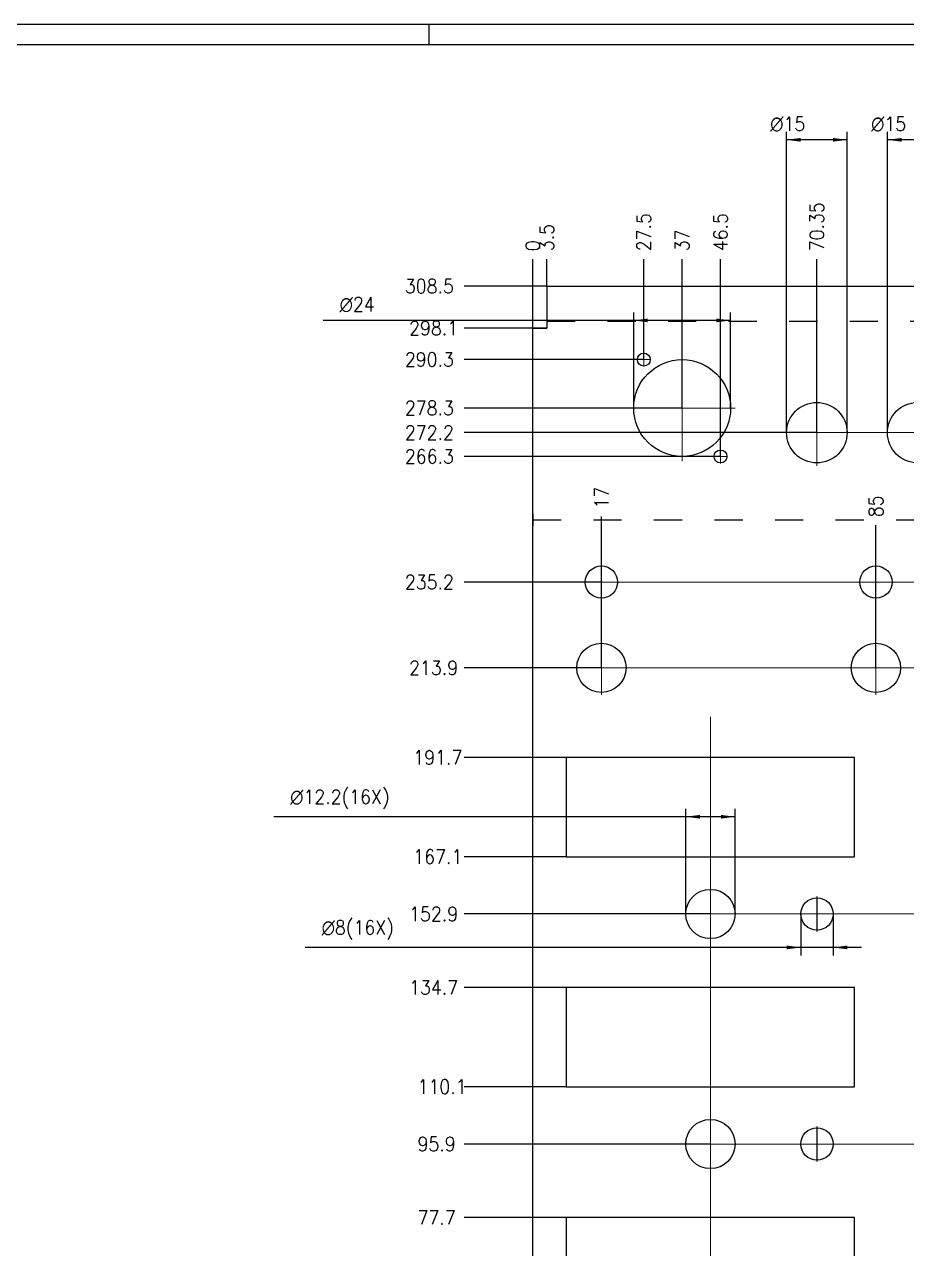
# Model space of a CAD drawing. Header units: millimetres. Extents: x -536 to 305, y -241 to 353.
# Drawn here: x -236.3 to -17.8, y 50 to 353.3 of the extents above; entities that cross this region are included whole.
import ezdxf

# ---------------------------------------------------------------- set-up
doc = ezdxf.new("R2010")
doc.units = ezdxf.units.MM
doc.linetypes.add('DASHED', pattern=[15, 7, -8])
doc.linetypes.add('DOT_CENTER', pattern=[14, 12, -1, 0, -1])
doc.layers.add('1', color=7, linetype='Continuous')
doc.styles.add('CONVERTER_11', font='txt.shx', dxfattribs={"width": 0.9})
doc.dimstyles.new('ME10_DIM_30', dxfattribs={"dimtxt": 3.5, "dimasz": 0.18, "dimexe": 2, "dimexo": 0, "dimgap": 2, "dimtad": 1, "dimdec": 1, "dimdsep": 46, "dimtxsty": 'CONVERTER_11', "dimsah": 1, "dimcen": 0.09, "dimclrd": 160, "dimclre": 160, "dimclrt": 5, "dimadec": 0, "dimazin": 0, "dimtfac": 1, "dimtdec": 4, "dimtix": 1, "dimtmove": 0, "dimatfit": 3, "dimfxl": 1, "dimtolj": 1, "dimtzin": 0, "dimarcsym": 0})
doc.dimstyles.new('ME10_DIM_31', dxfattribs={"dimtxt": 3.5, "dimasz": 0.18, "dimexe": 2, "dimexo": 0, "dimgap": 2, "dimtad": 1, "dimdec": 1, "dimdsep": 46, "dimtxsty": 'CONVERTER_11', "dimsah": 1, "dimcen": 0.09, "dimclrd": 160, "dimclre": 160, "dimclrt": 5, "dimadec": 0, "dimazin": 0, "dimtfac": 1, "dimtdec": 4, "dimtix": 1, "dimtmove": 0, "dimatfit": 3, "dimfxl": 1, "dimtolj": 1, "dimtzin": 0, "dimarcsym": 0})
doc.dimstyles.new('ME10_DIM_32', dxfattribs={"dimtxt": 3.5, "dimasz": 0.18, "dimexe": 2, "dimexo": 0, "dimgap": 2, "dimtad": 1, "dimdec": 1, "dimdsep": 46, "dimtxsty": 'CONVERTER_11', "dimsah": 1, "dimcen": 0.09, "dimclrd": 160, "dimclre": 160, "dimclrt": 5, "dimadec": 0, "dimazin": 0, "dimtfac": 1, "dimtdec": 4, "dimtix": 1, "dimtmove": 0, "dimatfit": 3, "dimfxl": 1, "dimtolj": 1, "dimtzin": 0, "dimarcsym": 0})
doc.dimstyles.new('ME10_DIM_33', dxfattribs={"dimtxt": 3.5, "dimasz": 0.18, "dimexe": 2, "dimexo": 0, "dimgap": 2, "dimtad": 1, "dimdec": 1, "dimdsep": 46, "dimtxsty": 'CONVERTER_11', "dimsah": 1, "dimcen": 0.09, "dimclrd": 160, "dimclre": 160, "dimclrt": 5, "dimadec": 0, "dimazin": 0, "dimtfac": 1, "dimtdec": 4, "dimtix": 1, "dimtmove": 0, "dimatfit": 3, "dimfxl": 1, "dimtolj": 1, "dimtzin": 0, "dimarcsym": 0})
doc.dimstyles.new('ME10_DIM_34', dxfattribs={"dimtxt": 3.5, "dimasz": 0.18, "dimexe": 2, "dimexo": 0, "dimgap": 2, "dimtad": 1, "dimdec": 1, "dimdsep": 46, "dimtxsty": 'CONVERTER_11', "dimsah": 1, "dimcen": 0.09, "dimclrd": 160, "dimclre": 160, "dimclrt": 5, "dimadec": 0, "dimazin": 0, "dimtfac": 1, "dimtdec": 4, "dimtix": 1, "dimtmove": 0, "dimatfit": 3, "dimfxl": 1, "dimtolj": 1, "dimtzin": 0, "dimarcsym": 0})
doc.dimstyles.new('ME10_DIM_35', dxfattribs={"dimtxt": 3.5, "dimasz": 0.18, "dimexe": 2, "dimexo": 0, "dimgap": 2, "dimtad": 1, "dimdec": 1, "dimdsep": 46, "dimtxsty": 'CONVERTER_11', "dimsah": 1, "dimcen": 0.09, "dimclrd": 160, "dimclre": 160, "dimclrt": 5, "dimadec": 0, "dimazin": 0, "dimtfac": 1, "dimtdec": 4, "dimtix": 1, "dimtmove": 0, "dimatfit": 3, "dimfxl": 1, "dimtolj": 1, "dimtzin": 0, "dimarcsym": 0})
doc.dimstyles.new('ME10_DIM_36', dxfattribs={"dimtxt": 3.5, "dimasz": 0.18, "dimexe": 2, "dimexo": 0, "dimgap": 2, "dimtad": 1, "dimdec": 1, "dimdsep": 46, "dimtxsty": 'CONVERTER_11', "dimsah": 1, "dimcen": 0.09, "dimclrd": 160, "dimclre": 160, "dimclrt": 5, "dimadec": 0, "dimazin": 0, "dimtfac": 1, "dimtdec": 4, "dimtix": 1, "dimtmove": 0, "dimatfit": 3, "dimfxl": 1, "dimtolj": 1, "dimtzin": 0, "dimarcsym": 0})
doc.dimstyles.new('ME10_DIM_37', dxfattribs={"dimtxt": 3.5, "dimasz": 0.18, "dimexe": 2, "dimexo": 0, "dimgap": 2, "dimtad": 1, "dimdec": 1, "dimdsep": 46, "dimtxsty": 'CONVERTER_11', "dimsah": 1, "dimcen": 0.09, "dimclrd": 160, "dimclre": 160, "dimclrt": 5, "dimadec": 0, "dimazin": 0, "dimtfac": 1, "dimtdec": 4, "dimtix": 1, "dimtmove": 0, "dimatfit": 3, "dimfxl": 1, "dimtolj": 1, "dimtzin": 0, "dimarcsym": 0})
doc.dimstyles.new('ME10_DIM_38', dxfattribs={"dimtxt": 3.5, "dimasz": 0.18, "dimexe": 2, "dimexo": 0, "dimgap": 2, "dimtad": 1, "dimdec": 1, "dimdsep": 46, "dimtxsty": 'CONVERTER_11', "dimsah": 1, "dimcen": 0.09, "dimclrd": 160, "dimclre": 160, "dimclrt": 5, "dimadec": 0, "dimazin": 0, "dimtfac": 1, "dimtdec": 4, "dimtix": 1, "dimtmove": 0, "dimatfit": 3, "dimfxl": 1, "dimtolj": 1, "dimtzin": 0, "dimarcsym": 0})
doc.dimstyles.new('ME10_DIM_39', dxfattribs={"dimtxt": 3.5, "dimasz": 0.18, "dimexe": 2, "dimexo": 0, "dimgap": 2, "dimtad": 1, "dimdec": 1, "dimdsep": 46, "dimtxsty": 'CONVERTER_11', "dimsah": 1, "dimcen": 0.09, "dimclrd": 160, "dimclre": 160, "dimclrt": 5, "dimadec": 0, "dimazin": 0, "dimtfac": 1, "dimtdec": 4, "dimtix": 1, "dimtmove": 0, "dimatfit": 3, "dimfxl": 1, "dimtolj": 1, "dimtzin": 0, "dimarcsym": 0})
doc.dimstyles.new('ME10_DIM_40', dxfattribs={"dimtxt": 3.5, "dimasz": 0.18, "dimexe": 2, "dimexo": 0, "dimgap": 2, "dimtad": 1, "dimdec": 1, "dimdsep": 46, "dimtxsty": 'CONVERTER_11', "dimsah": 1, "dimcen": 0.09, "dimclrd": 160, "dimclre": 160, "dimclrt": 5, "dimadec": 0, "dimazin": 0, "dimtfac": 1, "dimtdec": 4, "dimtix": 1, "dimtmove": 0, "dimatfit": 3, "dimfxl": 1, "dimtolj": 1, "dimtzin": 0, "dimarcsym": 0})
doc.dimstyles.new('ME10_DIM_41', dxfattribs={"dimtxt": 3.5, "dimasz": 0.18, "dimexe": 2, "dimexo": 0, "dimgap": 2, "dimtad": 1, "dimdec": 1, "dimdsep": 46, "dimtxsty": 'CONVERTER_11', "dimsah": 1, "dimcen": 0.09, "dimclrd": 160, "dimclre": 160, "dimclrt": 5, "dimadec": 0, "dimazin": 0, "dimtfac": 1, "dimtdec": 4, "dimtix": 1, "dimtmove": 0, "dimatfit": 3, "dimfxl": 1, "dimtolj": 1, "dimtzin": 0, "dimarcsym": 0})
doc.dimstyles.new('ME10_DIM_42', dxfattribs={"dimtxt": 3.5, "dimasz": 0.18, "dimexe": 2, "dimexo": 0, "dimgap": 2, "dimtad": 1, "dimdec": 1, "dimdsep": 46, "dimtxsty": 'CONVERTER_11', "dimsah": 1, "dimcen": 0.09, "dimclrd": 160, "dimclre": 160, "dimclrt": 5, "dimadec": 0, "dimazin": 0, "dimtfac": 1, "dimtdec": 4, "dimtix": 1, "dimtmove": 0, "dimatfit": 3, "dimfxl": 1, "dimtolj": 1, "dimtzin": 0, "dimarcsym": 0})
doc.dimstyles.new('ME10_DIM_43', dxfattribs={"dimtxt": 3.5, "dimasz": 0.18, "dimexe": 2, "dimexo": 0, "dimgap": 2, "dimtad": 1, "dimdec": 1, "dimdsep": 46, "dimtxsty": 'CONVERTER_11', "dimsah": 1, "dimcen": 0.09, "dimclrd": 160, "dimclre": 160, "dimclrt": 5, "dimadec": 0, "dimazin": 0, "dimtfac": 1, "dimtdec": 4, "dimtix": 1, "dimtmove": 0, "dimatfit": 3, "dimfxl": 1, "dimtolj": 1, "dimtzin": 0, "dimarcsym": 0})
doc.dimstyles.new('ME10_DIM_44', dxfattribs={"dimtxt": 3.5, "dimasz": 0.18, "dimexe": 2, "dimexo": 0, "dimgap": 2, "dimtad": 1, "dimdec": 1, "dimdsep": 46, "dimtxsty": 'CONVERTER_11', "dimsah": 1, "dimcen": 0.09, "dimclrd": 160, "dimclre": 160, "dimclrt": 5, "dimadec": 0, "dimazin": 0, "dimtfac": 1, "dimtdec": 4, "dimtix": 1, "dimtmove": 0, "dimatfit": 3, "dimfxl": 1, "dimtolj": 1, "dimtzin": 0, "dimarcsym": 0})
doc.dimstyles.new('ME10_DIM_48', dxfattribs={"dimtxt": 3.5, "dimasz": 0.18, "dimexe": 2, "dimexo": 0, "dimgap": 2, "dimtad": 1, "dimdsep": 46, "dimtxsty": 'CONVERTER_11', "dimsah": 1, "dimcen": 0.09, "dimclrd": 160, "dimclre": 160, "dimclrt": 5, "dimadec": 0, "dimazin": 0, "dimtfac": 1, "dimtdec": 4, "dimtix": 1, "dimtmove": 0, "dimatfit": 3, "dimfxl": 1, "dimtolj": 1, "dimtzin": 0, "dimarcsym": 0})
doc.dimstyles.new('ME10_DIM_62', dxfattribs={"dimtxt": 3.5, "dimasz": 0.18, "dimexe": 2, "dimexo": 0, "dimgap": 2, "dimtad": 1, "dimdsep": 46, "dimtxsty": 'CONVERTER_11', "dimsah": 1, "dimcen": 0.09, "dimclrd": 160, "dimclre": 160, "dimclrt": 5, "dimadec": 0, "dimazin": 0, "dimtfac": 1, "dimtdec": 4, "dimtix": 1, "dimtmove": 0, "dimatfit": 3, "dimfxl": 1, "dimtolj": 1, "dimtzin": 0, "dimarcsym": 0})
doc.dimstyles.new('ME10_DIM_63', dxfattribs={"dimtxt": 3.5, "dimasz": 0.18, "dimexe": 2, "dimexo": 0, "dimgap": 2, "dimtad": 1, "dimdsep": 46, "dimtxsty": 'CONVERTER_11', "dimsah": 1, "dimcen": 0.09, "dimclrd": 160, "dimclre": 160, "dimclrt": 5, "dimadec": 0, "dimazin": 0, "dimtfac": 1, "dimtdec": 4, "dimtix": 1, "dimtmove": 0, "dimatfit": 3, "dimfxl": 1, "dimtolj": 1, "dimtzin": 0, "dimarcsym": 0})
doc.dimstyles.new('ME10_DIM_64', dxfattribs={"dimtxt": 3.5, "dimasz": 0.18, "dimexe": 2, "dimexo": 0, "dimgap": 2, "dimtad": 1, "dimdsep": 46, "dimtxsty": 'CONVERTER_11', "dimsah": 1, "dimcen": 0.09, "dimclrd": 160, "dimclre": 160, "dimclrt": 5, "dimadec": 0, "dimazin": 0, "dimtfac": 1, "dimtdec": 4, "dimtix": 1, "dimtmove": 0, "dimatfit": 3, "dimfxl": 1, "dimtolj": 1, "dimtzin": 0, "dimarcsym": 0})
doc.dimstyles.new('ME10_DIM_65', dxfattribs={"dimtxt": 3.5, "dimasz": 0.18, "dimexe": 2, "dimexo": 0, "dimgap": 2, "dimtad": 1, "dimdsep": 46, "dimtxsty": 'CONVERTER_11', "dimsah": 1, "dimcen": 0.09, "dimclrd": 160, "dimclre": 160, "dimclrt": 5, "dimadec": 0, "dimazin": 0, "dimtfac": 1, "dimtdec": 4, "dimtix": 1, "dimtmove": 0, "dimatfit": 3, "dimfxl": 1, "dimtolj": 1, "dimtzin": 0, "dimarcsym": 0})
doc.dimstyles.new('ME10_DIM_66', dxfattribs={"dimtxt": 3.5, "dimasz": 0.18, "dimexe": 2, "dimexo": 0, "dimgap": 2, "dimtad": 1, "dimdsep": 46, "dimtxsty": 'CONVERTER_11', "dimsah": 1, "dimcen": 0.09, "dimclrd": 160, "dimclre": 160, "dimclrt": 5, "dimadec": 0, "dimazin": 0, "dimtfac": 1, "dimtdec": 4, "dimtix": 1, "dimtmove": 0, "dimatfit": 3, "dimfxl": 1, "dimtolj": 1, "dimtzin": 0, "dimarcsym": 0})
doc.dimstyles.new('ME10_DIM_72', dxfattribs={"dimtxt": 3.5, "dimasz": 0.18, "dimexe": 2, "dimexo": 0, "dimgap": 2, "dimtad": 1, "dimdec": 1, "dimdsep": 46, "dimtxsty": 'CONVERTER_11', "dimsah": 1, "dimcen": 0.09, "dimclrd": 160, "dimclre": 160, "dimclrt": 5, "dimadec": 0, "dimazin": 0, "dimtfac": 1, "dimtdec": 4, "dimtix": 1, "dimtmove": 0, "dimatfit": 3, "dimfxl": 1, "dimtolj": 1, "dimtzin": 0, "dimarcsym": 0})
doc.dimstyles.new('ME10_DIM_73', dxfattribs={"dimtxt": 3.5, "dimasz": 0.18, "dimexe": 2, "dimexo": 0, "dimgap": 2, "dimtad": 1, "dimdec": 1, "dimdsep": 46, "dimtxsty": 'CONVERTER_11', "dimsah": 1, "dimcen": 0.09, "dimclrd": 160, "dimclre": 160, "dimclrt": 5, "dimadec": 0, "dimazin": 0, "dimtfac": 1, "dimtdec": 4, "dimtix": 1, "dimtmove": 0, "dimatfit": 3, "dimfxl": 1, "dimtolj": 1, "dimtzin": 0, "dimarcsym": 0})

# ---------------------------------------------------------------- blocks, each defined once
blk = doc.blocks.new('upside', base_point=(-110.36, -20.08))
at = {"color": 250, "linetype": 'Continuous'}
for p, q in [((-106.86, 288.44), (-106.86, 281.48)), ((-106.86, 288.44), (229.14, 288.44)), ((-106.86, 281.48), (-106.86, 278.07)), ((-110.36, 278.07), (-106.86, 278.07)), ((-110.36, 278.07), (-110.36, 278.03)), ((-110.36, 232.12), (-110.36, 278.03)), ((-110.36, 232.12), (-110.36, 229)), ((-110.36, 5.78), (-110.36, 229)), ((-30.66, 171.67), (-102.06, 171.67)), ((-102.06, 171.67), (-102.06, 147.07)), ((-30.66, 147.07), (-30.66, 171.67)), ((-102.06, 147.07), (-30.66, 147.07)), ((-30.66, 114.67), (-102.06, 114.67)), ((-102.06, 114.67), (-102.06, 90.07)), ((-30.66, 90.07), (-30.66, 114.67)), ((-102.06, 90.07), (-30.66, 90.07)), ((-102.06, 57.67), (-102.06, 33.07)), ((-30.66, 57.67), (-102.06, 57.67)), ((-30.66, 33.07), (-30.66, 57.67))]:
    blk.add_line(p, q, dxfattribs=at)
at = {"color": 5, "linetype": 'DASHED'}
for p, q in [((-106.86, 279.77), (229.14, 279.77)), ((-110.36, 230.56), (232.64, 230.56))]:
    blk.add_line(p, q, dxfattribs=at)
at = {"color": 171, "linetype": 'Continuous'}
for p, q in [((-106.86, 278.03), (-110.36, 278.03)), ((-106.86, 278.07), (-106.86, 278.03))]:
    blk.add_line(p, q, dxfattribs=at)
at = {"color": 250, "linetype": 'Continuous'}
for centre, radius in [((-73.36, 258.24), 12), ((-82.86, 270.24), 1.6), ((-40.01, 252.14), 7.5), ((-15.01, 252.14), 7.5), ((-63.86, 246.24), 1.6), ((-93.36, 215.12), 4), ((-25.36, 215.12), 4), ((-93.36, 193.87), 6.1), ((-25.36, 193.87), 6.1), ((-66.36, 132.87), 6.1), ((-39.96, 132.87), 4), ((-66.36, 75.87), 6.1), ((-39.96, 75.87), 4)]:
    blk.add_circle(centre, radius, dxfattribs=at)
at = {"layer": '1', "color": 30, "linetype": 'DOT_CENTER', "const_width": 0.25}
for points in [[(-81.1, 270.24), (-84.62, 270.24)], [(-82.86, 272), (-82.86, 268.48)], [(-73.36, 271.44), (-73.36, 245.04)], [(-60.16, 258.24), (-86.56, 258.24)], [(-40.01, 260.39), (-40.01, 243.89)], [(-21.25, 252.14), (-48.26, 252.14)], [(-3.72, 252.14), (-23.26, 252.14)], [(-62.1, 246.24), (-65.62, 246.24)], [(-63.86, 248), (-63.86, 244.48)], [(-93.36, 219.52), (-93.36, 210.72)], [(-25.36, 219.52), (-25.36, 210.72)], [(210.22, 215.12), (-97.76, 215.12)], [(-20.96, 215.12), (-29.76, 215.12)], [(-93.36, 210.72), (-93.36, 187.16)], [(-25.36, 210.72), (-25.36, 187.16)], [(212.74, 193.87), (-100.07, 193.87)], [(-18.65, 193.87), (-32.07, 193.87)], [(-66.36, 181.75), (-66.36, 23.08)], [(-39.96, 137.27), (-39.96, 128.47)], [(-59.65, 132.87), (-73.07, 132.87)], [(219.44, 132.87), (-60.78, 132.87)], [(-35.56, 132.87), (-44.36, 132.87)], [(-66.36, 82.58), (-66.36, 69.16)], [(-39.96, 80.27), (-39.96, 71.47)], [(215.52, 75.87), (-73.07, 75.87)], [(-35.56, 75.87), (-44.36, 75.87)]]:
    blk.add_lwpolyline(points, dxfattribs=at)
blk = doc.blocks.new('top_plate__4', base_point=(-110.36, -20.08))
blk.add_blockref('upside', (-110.36, -20.08))
blk = doc.blocks.new('*D30')
at = {"layer": '1', "color": 160, "linetype": 'Continuous'}
for p, q in [((-22.51, 252.14), (-22.51, 326.7)), ((-7.51, 324.7), (-22.51, 324.7)), ((-7.51, 252.14), (-7.51, 326.7))]:
    blk.add_line(p, q, dxfattribs=at)
at = {"layer": '1', "color": 160}
for points in [[(-19.01, 325.16), (-19.01, 324.24), (-22.51, 324.7)], [(-11.01, 324.24), (-11.01, 325.16), (-7.51, 324.7)]]:
    blk.add_solid(points, dxfattribs=at)
at = {"layer": '1', "color": 5, "insert": (-29.35, 326.7), "char_height": 3.5, "attachment_point": 7, "rotation": 0.0001, "line_spacing_factor": 0.60024, "style": 'CONVERTER_11'}
blk.add_mtext('\\C5; {\\Fgdt;n}\\C5;15', dxfattribs=at)
blk = doc.blocks.new('*D31')
at = {"layer": '1', "color": 160, "linetype": 'Continuous'}
for p, q in [((-47.51, 252.14), (-47.51, 326.7)), ((-32.51, 324.7), (-47.51, 324.7)), ((-32.51, 252.14), (-32.51, 326.7))]:
    blk.add_line(p, q, dxfattribs=at)
at = {"layer": '1', "color": 160}
for points in [[(-44.01, 325.16), (-44.01, 324.24), (-47.51, 324.7)], [(-36.01, 324.24), (-36.01, 325.16), (-32.51, 324.7)]]:
    blk.add_solid(points, dxfattribs=at)
at = {"layer": '1', "color": 5, "insert": (-54.35, 326.7), "char_height": 3.5, "attachment_point": 7, "rotation": 0.0001, "line_spacing_factor": 0.60024, "style": 'CONVERTER_11'}
blk.add_mtext('\\C5; {\\Fgdt;n}\\C5;15', dxfattribs=at)
blk = doc.blocks.new('*D32')
at = {"layer": '1', "color": 160, "linetype": 'Continuous'}
for p, q in [((-85.36, 279.95), (-162.25, 279.95)), ((-85.36, 258.24), (-85.36, 281.95)), ((-61.36, 279.95), (-85.36, 279.95)), ((-61.36, 258.24), (-61.36, 281.95))]:
    blk.add_line(p, q, dxfattribs=at)
at = {"layer": '1', "color": 160}
for points in [[(-81.86, 280.41), (-81.86, 279.49), (-85.36, 279.95)], [(-64.86, 279.49), (-64.86, 280.41), (-61.36, 279.95)]]:
    blk.add_solid(points, dxfattribs=at)
at = {"layer": '1', "color": 5, "insert": (-160.99, 281.95), "char_height": 3.5, "attachment_point": 7, "rotation": 0.0001, "line_spacing_factor": 0.60024, "style": 'CONVERTER_11'}
blk.add_mtext('\\C5; {\\Fgdt;n}\\C5;24', dxfattribs=at)
blk = doc.blocks.new('*D33')
at = {"layer": '1', "color": 160, "linetype": 'Continuous'}
for p, q in [((-43.96, 132.87), (-43.96, 122.58)), ((-35.96, 132.87), (-35.96, 122.58)), ((-43.96, 124.58), (-166.7, 124.58)), ((-35.96, 124.58), (-43.96, 124.58)), ((-28.96, 124.58), (-35.96, 124.58))]:
    blk.add_line(p, q, dxfattribs=at)
at = {"layer": '1', "color": 160}
for points in [[(-47.46, 124.12), (-47.46, 125.04), (-43.96, 124.58)], [(-32.46, 125.04), (-32.46, 124.12), (-35.96, 124.58)]]:
    blk.add_solid(points, dxfattribs=at)
at = {"layer": '1', "color": 5, "insert": (-165.44, 126.58), "char_height": 3.5, "attachment_point": 7, "rotation": 0.0001, "line_spacing_factor": 0.60024, "style": 'CONVERTER_11'}
blk.add_mtext('\\C5; {\\Fgdt;n}\\C5;8\\C5;(16X)', dxfattribs=at)
blk = doc.blocks.new('*D34')
at = {"layer": '1', "color": 160, "linetype": 'Continuous'}
for p, q in [((-72.46, 132.87), (-72.46, 158.96)), ((-60.26, 132.87), (-60.26, 158.96)), ((-72.46, 156.96), (-174.5, 156.96)), ((-60.26, 156.96), (-72.46, 156.96))]:
    blk.add_line(p, q, dxfattribs=at)
at = {"layer": '1', "color": 160}
for points in [[(-68.96, 157.42), (-68.96, 156.5), (-72.46, 156.96)], [(-63.76, 156.5), (-63.76, 157.42), (-60.26, 156.96)]]:
    blk.add_solid(points, dxfattribs=at)
at = {"layer": '1', "color": 5, "insert": (-173.24, 158.96), "char_height": 3.5, "attachment_point": 7, "rotation": 0.0001, "line_spacing_factor": 0.60024, "style": 'CONVERTER_11'}
blk.add_mtext('\\C5; {\\Fgdt;n}\\C5;12.2\\C5;(16X)', dxfattribs=at)
blk = doc.blocks.new('*D50')
at = {"layer": '1', "color": 160, "linetype": 'Continuous'}
blk.add_line((-106.86, 288.44), (-127.36, 288.44), dxfattribs=at)
at = {"layer": '1', "color": 5, "style": 'CONVERTER_11', "width": 0.9}
blk.add_text('308.5', height=3.5, dxfattribs=at).set_placement((-142.05, 286.69))
blk = doc.blocks.new('*D51')
at = {"layer": '1', "color": 160, "linetype": 'Continuous'}
blk.add_line((-110.36, 278.03), (-127.36, 278.03), dxfattribs=at)
at = {"layer": '1', "color": 5, "style": 'CONVERTER_11', "width": 0.9}
blk.add_text('298.1', height=3.5, dxfattribs=at).set_placement((-141, 276.28))
blk = doc.blocks.new('*D52')
at = {"layer": '1', "color": 160, "linetype": 'Continuous'}
blk.add_line((-40.01, 252.14), (-127.36, 252.14), dxfattribs=at)
at = {"layer": '1', "color": 5, "style": 'CONVERTER_11', "width": 0.9}
blk.add_text('272.2', height=3.5, dxfattribs=at).set_placement((-142.05, 250.39))
blk = doc.blocks.new('*D53')
at = {"layer": '1', "color": 160, "linetype": 'Continuous'}
blk.add_line((-82.86, 270.24), (-127.36, 270.24), dxfattribs=at)
at = {"layer": '1', "color": 5, "style": 'CONVERTER_11', "width": 0.9}
blk.add_text('290.3', height=3.5, dxfattribs=at).set_placement((-142.05, 268.49))
blk = doc.blocks.new('*D54')
at = {"layer": '1', "color": 160, "linetype": 'Continuous'}
blk.add_line((-63.86, 246.24), (-127.36, 246.24), dxfattribs=at)
at = {"layer": '1', "color": 5, "style": 'CONVERTER_11', "width": 0.9}
blk.add_text('266.3', height=3.5, dxfattribs=at).set_placement((-142.05, 244.49))
blk = doc.blocks.new('*D55')
at = {"layer": '1', "color": 160, "linetype": 'Continuous'}
blk.add_line((-73.36, 258.24), (-127.36, 258.24), dxfattribs=at)
at = {"layer": '1', "color": 5, "style": 'CONVERTER_11', "width": 0.9}
blk.add_text('278.3', height=3.5, dxfattribs=at).set_placement((-142.05, 256.49))
blk = doc.blocks.new('*D56')
at = {"layer": '1', "color": 160, "linetype": 'Continuous'}
blk.add_line((-93.36, 215.12), (-127.36, 215.12), dxfattribs=at)
at = {"layer": '1', "color": 5, "style": 'CONVERTER_11', "width": 0.9}
blk.add_text('235.2', height=3.5, dxfattribs=at).set_placement((-142.05, 213.37))
blk = doc.blocks.new('*D57')
at = {"layer": '1', "color": 160, "linetype": 'Continuous'}
blk.add_line((-93.36, 193.87), (-127.36, 193.87), dxfattribs=at)
at = {"layer": '1', "color": 5, "style": 'CONVERTER_11', "width": 0.9}
blk.add_text('213.9', height=3.5, dxfattribs=at).set_placement((-141, 192.12))
blk = doc.blocks.new('*D58')
at = {"layer": '1', "color": 160, "linetype": 'Continuous'}
blk.add_line((-102.06, 171.67), (-127.36, 171.67), dxfattribs=at)
at = {"layer": '1', "color": 5, "style": 'CONVERTER_11', "width": 0.9}
blk.add_text('191.7', height=3.5, dxfattribs=at).set_placement((-139.95, 169.92))
blk = doc.blocks.new('*D59')
at = {"layer": '1', "color": 160, "linetype": 'Continuous'}
blk.add_line((-102.06, 147.07), (-127.36, 147.07), dxfattribs=at)
at = {"layer": '1', "color": 5, "style": 'CONVERTER_11', "width": 0.9}
blk.add_text('167.1', height=3.5, dxfattribs=at).set_placement((-139.95, 145.32))
blk = doc.blocks.new('*D60')
at = {"layer": '1', "color": 160, "linetype": 'Continuous'}
blk.add_line((-66.36, 132.87), (-127.36, 132.87), dxfattribs=at)
at = {"layer": '1', "color": 5, "style": 'CONVERTER_11', "width": 0.9}
blk.add_text('152.9', height=3.5, dxfattribs=at).set_placement((-141, 131.12))
blk = doc.blocks.new('*D61')
at = {"layer": '1', "color": 160, "linetype": 'Continuous'}
blk.add_line((-102.06, 114.67), (-127.36, 114.67), dxfattribs=at)
at = {"layer": '1', "color": 5, "style": 'CONVERTER_11', "width": 0.9}
blk.add_text('134.7', height=3.5, dxfattribs=at).set_placement((-141, 112.92))
blk = doc.blocks.new('*D62')
at = {"layer": '1', "color": 160, "linetype": 'Continuous'}
blk.add_line((-102.06, 90.07), (-127.36, 90.07), dxfattribs=at)
at = {"layer": '1', "color": 5, "style": 'CONVERTER_11', "width": 0.9}
blk.add_text('110.1', height=3.5, dxfattribs=at).set_placement((-138.9, 88.32))
blk = doc.blocks.new('*D63')
at = {"layer": '1', "color": 160, "linetype": 'Continuous'}
blk.add_line((-66.36, 75.87), (-127.36, 75.87), dxfattribs=at)
at = {"layer": '1', "color": 5, "style": 'CONVERTER_11', "width": 0.9}
blk.add_text('95.9', height=3.5, dxfattribs=at).set_placement((-138.9, 74.12))
blk = doc.blocks.new('*D64')
at = {"layer": '1', "color": 160, "linetype": 'Continuous'}
blk.add_line((-102.06, 57.67), (-127.36, 57.67), dxfattribs=at)
at = {"layer": '1', "color": 5, "style": 'CONVERTER_11', "width": 0.9}
blk.add_text('77.7', height=3.5, dxfattribs=at).set_placement((-138.9, 55.92))
blk = doc.blocks.new('*D68')
at = {"layer": '1', "color": 160, "linetype": 'Continuous'}
blk.add_line((-106.86, 288.44), (-106.86, 295.1), dxfattribs=at)
at = {"layer": '1', "color": 5, "insert": (-105.11, 297.1), "char_height": 3.5, "attachment_point": 7, "rotation": 90, "line_spacing_factor": 0.60024, "style": 'CONVERTER_11'}
blk.add_mtext('3.5', dxfattribs=at)
blk = doc.blocks.new('*D82')
at = {"layer": '1', "color": 160, "linetype": 'Continuous'}
blk.add_line((-40.01, 252.14), (-40.01, 295.1), dxfattribs=at)
at = {"layer": '1', "color": 5, "insert": (-38.26, 297.1), "char_height": 3.5, "attachment_point": 7, "rotation": 90, "line_spacing_factor": 0.60024, "style": 'CONVERTER_11'}
blk.add_mtext('70.35', dxfattribs=at)
blk = doc.blocks.new('*D83')
at = {"layer": '1', "color": 160, "linetype": 'Continuous'}
blk.add_line((-63.86, 246.24), (-63.86, 295.1), dxfattribs=at)
at = {"layer": '1', "color": 5, "insert": (-62.11, 297.1), "char_height": 3.5, "attachment_point": 7, "rotation": 90, "line_spacing_factor": 0.60024, "style": 'CONVERTER_11'}
blk.add_mtext('46.5', dxfattribs=at)
blk = doc.blocks.new('*D84')
at = {"layer": '1', "color": 160, "linetype": 'Continuous'}
blk.add_line((-73.36, 258.24), (-73.36, 295.1), dxfattribs=at)
at = {"layer": '1', "color": 5, "insert": (-71.61, 297.1), "char_height": 3.5, "attachment_point": 7, "rotation": 90, "line_spacing_factor": 0.60024, "style": 'CONVERTER_11'}
blk.add_mtext('37', dxfattribs=at)
blk = doc.blocks.new('*D85')
at = {"layer": '1', "color": 160, "linetype": 'Continuous'}
blk.add_line((-82.86, 270.24), (-82.86, 295.1), dxfattribs=at)
at = {"layer": '1', "color": 5, "insert": (-81.11, 297.1), "char_height": 3.5, "attachment_point": 7, "rotation": 90, "line_spacing_factor": 0.60024, "style": 'CONVERTER_11'}
blk.add_mtext('27.5', dxfattribs=at)
blk = doc.blocks.new('*D86')
at = {"layer": '1', "color": 160, "linetype": 'Continuous'}
blk.add_line((-110.36, -33.96), (-110.36, 295.1), dxfattribs=at)
at = {"layer": '1', "color": 5, "insert": (-108.61, 297.1), "char_height": 3.5, "attachment_point": 7, "rotation": 90, "line_spacing_factor": 0.60024, "style": 'CONVERTER_11'}
blk.add_mtext('0', dxfattribs=at)
blk = doc.blocks.new('*D92')
at = {"layer": '1', "color": 160, "linetype": 'Continuous'}
blk.add_line((-25.36, 193.87), (-25.36, 229.18), dxfattribs=at)
at = {"layer": '1', "color": 5, "insert": (-23.61, 231.18), "char_height": 3.5, "attachment_point": 7, "rotation": 90, "line_spacing_factor": 0.60024, "style": 'CONVERTER_11'}
blk.add_mtext('85', dxfattribs=at)
blk = doc.blocks.new('*D93')
at = {"layer": '1', "color": 160, "linetype": 'Continuous'}
blk.add_line((-93.36, 193.87), (-93.36, 231.34), dxfattribs=at)
at = {"layer": '1', "color": 5, "insert": (-91.61, 233.34), "char_height": 3.5, "attachment_point": 7, "rotation": 90, "line_spacing_factor": 0.60024, "style": 'CONVERTER_11'}
blk.add_mtext('17', dxfattribs=at)
blk = doc.blocks.new('FRAME_A1', base_point=(-536.09, -240.72))
at = {"layer": '1', "color": 7, "linetype": 'Continuous'}
for p, q in [((304.91, 353.28), (-536.09, 353.28)), ((-136.09, 353.28), (-136.09, 348.28)), ((299.91, 348.28), (-531.09, 348.28))]:
    blk.add_line(p, q, dxfattribs=at)
blk = doc.blocks.new('sha-flat1', base_point=(61.142, 134.176))
blk.add_blockref('top_plate__4', (-110.358, -20.083))
at = {"layer": '1'}
for name in ['*D31', '*D30', '*D32', '*D34', '*D33']:
    blk.add_blockref(name, (0, 0), dxfattribs=at)
for feature_location, offset, dtype, origin, dimstyle, picture, middle in [((-40.008, 252.145), (0, 42.951), 1, (-110.358, -33.961), 'ME10_DIM_62', '*D82', (-40.008, 303.439)), ((-63.858, 246.245), (0, 48.851), 1, (-110.358, -33.961), 'ME10_DIM_63', '*D83', (-63.858, 301.864)), ((-82.858, 270.245), (0, 24.851), 1, (-110.358, -33.961), 'ME10_DIM_65', '*D85', (-82.858, 301.864)), ((-106.858, 288.435), (0, 6.66), 1, (-110.358, -33.961), 'ME10_DIM_48', '*D68', (-106.858, 300.289)), ((-73.358, 258.245), (0, 36.851), 1, (-110.358, -33.961), 'ME10_DIM_64', '*D84', (-73.358, 299.72)), ((-110.358281651, -33.961192775), (0, 329.05632423), 1, (-110.358281651, -33.961192775), 'ME10_DIM_66', '*D86', (-110.358281651, 298.145131455)), ((-106.858, 288.435), (-20.5, 0), 0, (-126.858, -20.083), 'ME10_DIM_30', '*D50', (-135.702, 288.435)), ((-110.358, 278.03), (-17, 0), 0, (-126.858, -20.083), 'ME10_DIM_31', '*D51', (-135.177, 278.03)), ((-82.858, 270.245), (-44.5, 0), 0, (-126.858, -20.083), 'ME10_DIM_33', '*D53', (-135.702, 270.245)), ((-73.358, 258.245), (-54, 0), 0, (-126.858, -20.083), 'ME10_DIM_35', '*D55', (-135.702, 258.245)), ((-40.008, 252.145), (-87.35, 0), 0, (-126.858, -20.083), 'ME10_DIM_32', '*D52', (-135.702, 252.145)), ((-63.858, 246.245), (-63.5, 0), 0, (-126.858, -20.083), 'ME10_DIM_34', '*D54', (-135.702, 246.245)), ((-93.358, 193.866), (0, 37.471), 1, (-110.358, -33.961), 'ME10_DIM_73', '*D93', (-93.358, 235.437)), ((-25.358, 193.866), (0, 35.313), 1, (-110.358, -33.961), 'ME10_DIM_72', '*D92', (-25.358, 233.805)), ((-93.358, 215.116), (-34, 0), 0, (-126.858, -20.083), 'ME10_DIM_36', '*D56', (-135.702, 215.116)), ((-93.358, 193.866), (-34, 0), 0, (-126.858, -20.083), 'ME10_DIM_37', '*D57', (-135.177, 193.866)), ((-102.058, 171.666), (-25.3, 0), 0, (-126.858, -20.083), 'ME10_DIM_38', '*D58', (-134.652, 171.666)), ((-102.058, 147.066), (-25.3, 0), 0, (-126.858, -20.083), 'ME10_DIM_39', '*D59', (-134.652, 147.066)), ((-66.358, 132.866), (-61, 0), 0, (-126.858, -20.083), 'ME10_DIM_40', '*D60', (-135.177, 132.866)), ((-102.058, 114.666), (-25.3, 0), 0, (-126.858, -20.083), 'ME10_DIM_41', '*D61', (-135.177, 114.666)), ((-102.058, 90.066), (-25.3, 0), 0, (-126.858, -20.083), 'ME10_DIM_42', '*D62', (-134.127, 90.066)), ((-66.358, 75.866), (-61, 0), 0, (-126.858, -20.083), 'ME10_DIM_43', '*D63', (-134.127, 75.866)), ((-102.058, 57.666), (-25.3, 0), 0, (-126.858, -20.083), 'ME10_DIM_44', '*D64', (-134.127, 57.666))]:
    dim = blk.add_ordinate_dim(feature_location=feature_location, offset=offset, dtype=dtype, origin=origin, dimstyle=dimstyle, dxfattribs=at)
    dim.commit()
    dim.dimension.update_dxf_attribs({"geometry": picture, "text_midpoint": middle})

msp = doc.modelspace()

# ---------------------------------------------------------------- block references
msp.add_blockref('sha-flat1', (61.14, 134.18))
at = {"layer": '1'}
msp.add_blockref('FRAME_A1', (-536.09, -240.72), dxfattribs=at)

doc.saveas('drawing.dxf')
